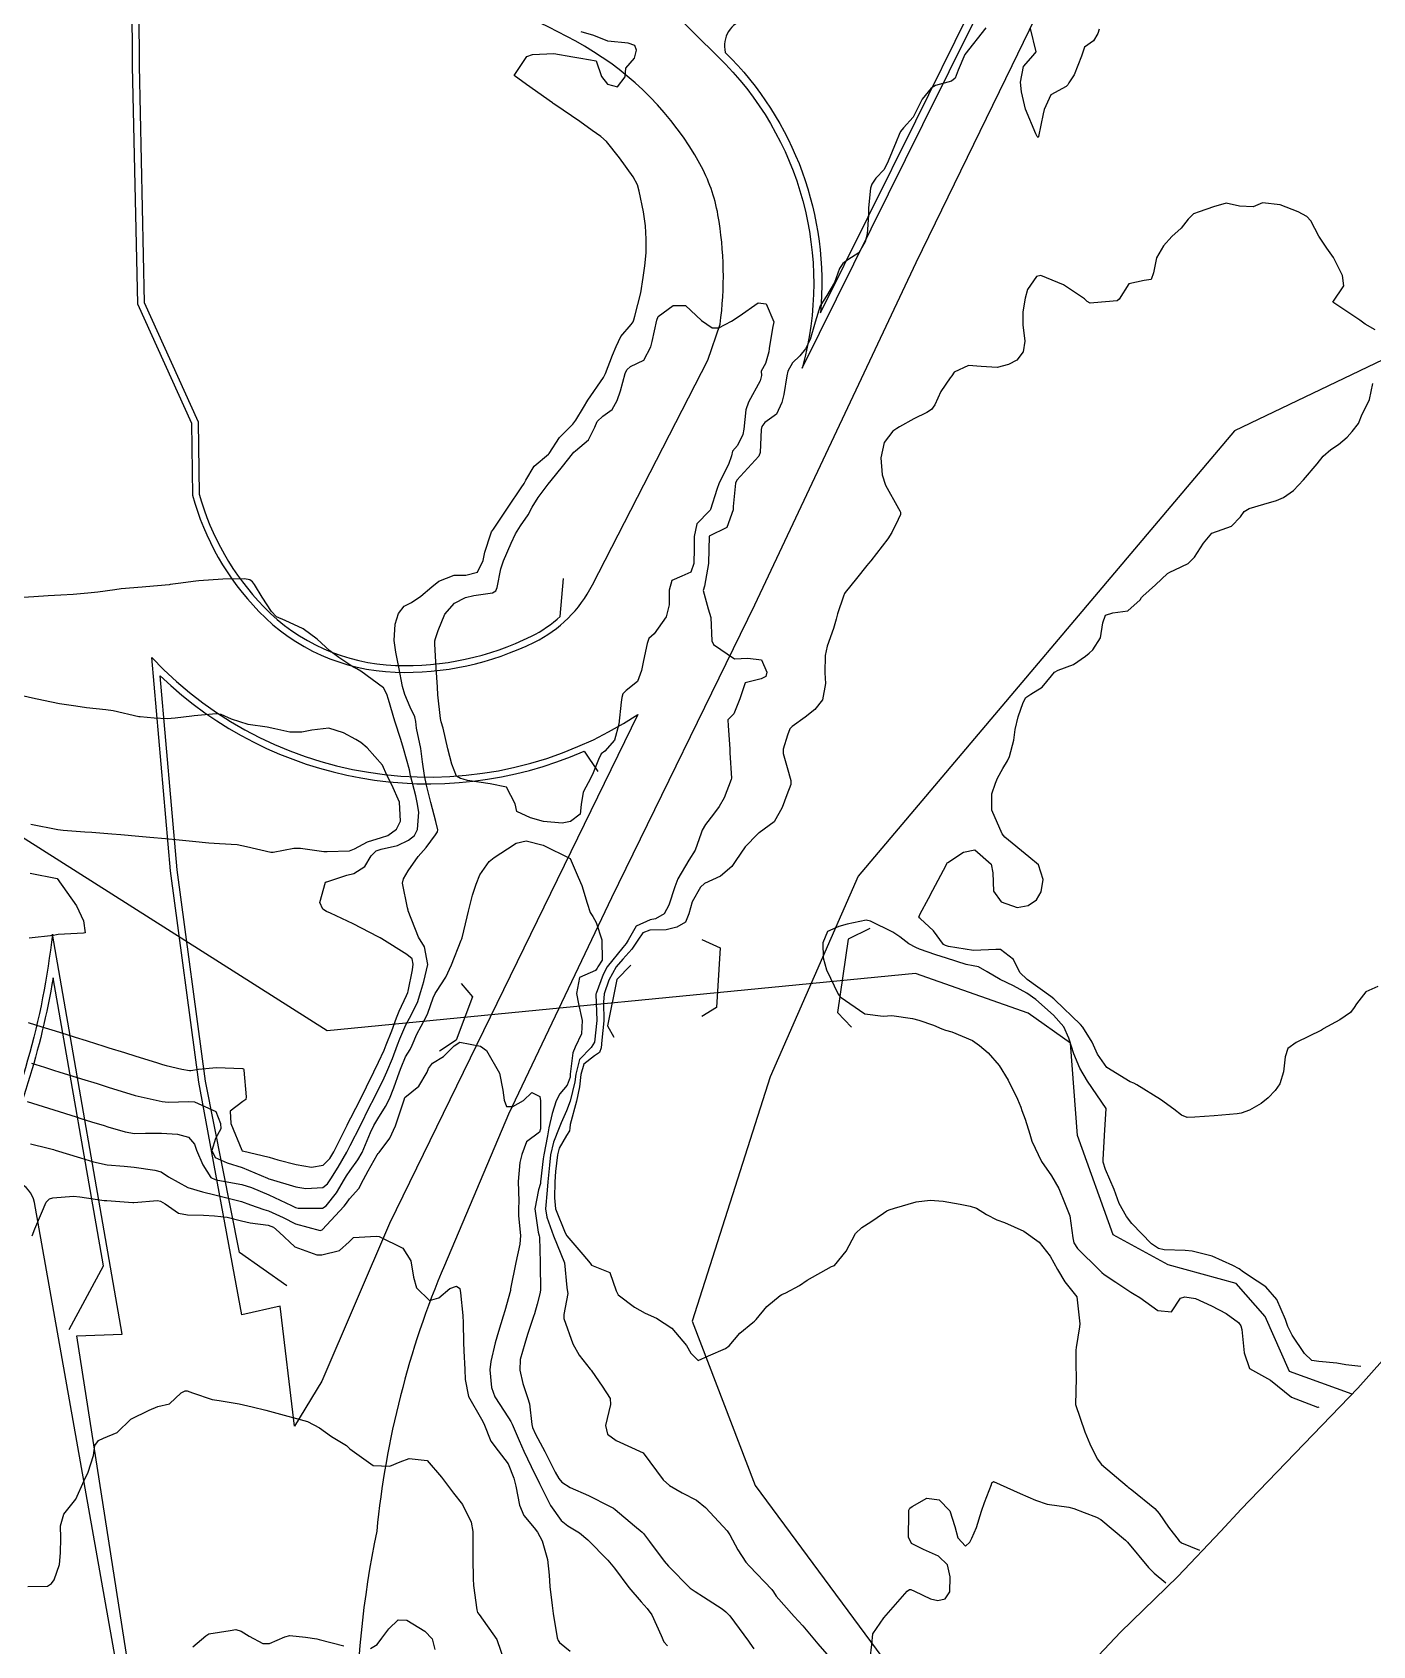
# Model space of a CAD drawing. Header units: metres. Extents: x 318500 to 325275, y 7408834 to 7428799.
# Drawn here: x 320584.5 to 320683.9, y 7414382.8 to 7414502.5 of the extents above; entities that cross this region are included whole.
import ezdxf

# ---------------------------------------------------------------- set-up
doc = ezdxf.new("R2010")
doc.units = ezdxf.units.M
doc.header["$MEASUREMENT"] = 0
for name, color, linetype in [('Area', 45, 'Continuous'), ('Canteiro', 45, 'Continuous'), ('Curvas de Nivel 1m', 11, 'Continuous'), ('Curvas de Nivel 5m', 15, 'Continuous'), ('Hidrografia', 140, 'Continuous'), ('Pontes_Viadutos_Tubos', 190, 'Continuous'), ('Vias Primárias', 230, 'Continuous'), ('Vias Secundárias', 230, 'Continuous')]:
    doc.layers.add(name, color=color, linetype=linetype)

msp = doc.modelspace()

# ---------------------------------------------------------------- linework, layer by layer
at = {"layer": 'Area'}
msp.add_lwpolyline([(320684.61, 7414403.99), (320682.79, 7414401.93), (320674.13, 7414392.96), (320672.62, 7414391.34), (320669.45, 7414387.97), (320665.2, 7414383.84), (320663.56, 7414382.12)], dxfattribs=at)
at = {"layer": 'Canteiro'}
for points in [[(320642.95, 7414481.68), (320650.01, 7414495.92), (320653.91, 7414503.78, 0.478578), (320652.4, 7414507.07), (320637.4, 7414503.48, 0.413642), (320635.89, 7414501.01, -0.224757), (320642.95, 7414481.68, 1.407616)], [(320590.76, 7414381.42), (320584.67, 7414415.72, 0.587022), (320581.5, 7414416.82, -0.25296), (320547.54, 7414395.68, 0.822652), (320546.06, 7414390.74), (320574.26, 7414374.45, -0.123377), (320593.14, 7414356.34, 0.045584), (320594.18, 7414355.1, 1.138892), (320595.04, 7414355.6), (320590.76, 7414381.42)]]:
    msp.add_lwpolyline(points, format="xyb", dxfattribs=at)
at = {"layer": 'Curvas de Nivel 1m', "flags": 128}
for points, elevation in [([(320584.46, 7414426.05), (320585.42, 7414425.74), (320586.17, 7414425.5), (320586.49, 7414425.4), (320588.16, 7414424.89), (320589.32, 7414424.53), (320590.15, 7414424.27), (320592.14, 7414423.65), (320594.13, 7414423.19), (320594.59, 7414423.16), (320596.13, 7414423.2), (320596.54, 7414423.18), (320598.12, 7414422.45), (320598.46, 7414421.57), (320598.5, 7414421.17), (320598.1, 7414420.46), (320597.82, 7414419.57), (320598.08, 7414419.05), (320598.97, 7414418.66), (320600.07, 7414418.3), (320601.94, 7414417.52), (320602.06, 7414417.47), (320602.14, 7414417.44), (320604.05, 7414416.86), (320604.79, 7414416.74), (320606.05, 7414416.82), (320606.41, 7414417.1), (320606.64, 7414417.46), (320607.18, 7414418.34), (320607.84, 7414419.44), (320608.09, 7414419.94), (320608.84, 7414421.43), (320609.52, 7414422.81), (320609.83, 7414423.41), (320609.93, 7414423.62), (320610.15, 7414424.04), (320610.61, 7414424.95), (320610.81, 7414425.4), (320611.21, 7414426.38), (320611.59, 7414427.4), (320611.76, 7414427.84), (320612.21, 7414428.88), (320612.48, 7414429.39), (320613.07, 7414430.55), (320613.33, 7414431.37), (320613.54, 7414432.09), (320613.84, 7414433.37), (320613.6, 7414434.68), (320613.14, 7414435.38), (320612.38, 7414437.34), (320612.37, 7414437.39), (320612.33, 7414437.57), (320611.96, 7414439.39), (320612.04, 7414439.72), (320612.37, 7414440.31), (320613.13, 7414441.38), (320613.72, 7414442.04), (320614.4, 7414442.98), (320614.55, 7414443.21), (320614.59, 7414443.36), (320614.42, 7414443.96), (320614.07, 7414445.37), (320613.75, 7414446.67), (320613.6, 7414447.37), (320613.45, 7414448.4), (320613.32, 7414449.38), (320613.01, 7414450.89), (320612.94, 7414451.38), (320612.87, 7414451.73), (320612.53, 7414452.45), (320612.14, 7414453.39), (320611.97, 7414453.98), (320611.69, 7414455.4), (320611.46, 7414456.52), (320611.35, 7414457.4), (320611.42, 7414458.59), (320611.66, 7414459.4), (320612.09, 7414459.93), (320612.63, 7414460.22), (320613.33, 7414460.69), (320614.13, 7414461.37), (320614.66, 7414461.78), (320615.78, 7414462.23), (320616.66, 7414462.23), (320617.53, 7414462.46), (320617.95, 7414463.32), (320618.06, 7414463.94), (320618.5, 7414465.31), (320618.57, 7414465.45), (320618.71, 7414465.65), (320619.79, 7414467.29), (320620.75, 7414468.7), (320620.99, 7414469.04), (320621.11, 7414469.28), (320621.73, 7414470.32), (320622.78, 7414471.2), (320622.84, 7414471.26), (320623.59, 7414472.45), (320624.38, 7414473.24), (320624.6, 7414473.44), (320624.82, 7414473.74), (320625.37, 7414474.68), (320625.71, 7414475.22), (320626.86, 7414476.89), (320626.97, 7414477.09), (320627.01, 7414477.2), (320627.52, 7414478.55), (320627.8, 7414479.19), (320628.16, 7414479.93), (320628.91, 7414480.83), (320629.06, 7414481.03), (320629.11, 7414481.18), (320629.18, 7414481.44), (320629.63, 7414483.17), (320629.81, 7414484.31), (320629.92, 7414485.17), (320630.02, 7414486.13), (320630.02, 7414487.16), (320629.98, 7414488.14), (320629.83, 7414489.17), (320629.5, 7414490.72), (320629.38, 7414491.18), (320629.06, 7414491.77), (320628.04, 7414493.19), (320627.09, 7414494.39), (320626.66, 7414494.77), (320626.02, 7414495.22), (320625.11, 7414495.89), (320623.26, 7414497.13), (320623.13, 7414497.22), (320623.08, 7414497.26), (320621.15, 7414498.62), (320620.25, 7414499.29), (320621.17, 7414500.69), (320621.59, 7414500.86), (320623.18, 7414500.93), (320624.6, 7414500.67), (320625.17, 7414500.59), (320626.33, 7414500.37), (320626.72, 7414499.21), (320627.15, 7414498.65), (320627.89, 7414498.46), (320628.46, 7414499.19), (320628.52, 7414499.83), (320629.17, 7414500.57), (320629.32, 7414501.18), (320629.19, 7414501.52), (320628.69, 7414501.69), (320627.19, 7414501.85), (320626.14, 7414502.27), (320625.2, 7414502.53)], 723), ([(320655.21, 7414502.83), (320653.66, 7414500.85), (320653.17, 7414499.68), (320652.94, 7414499.09), (320652.66, 7414498.86), (320651.47, 7414498.56), (320651.15, 7414498.36), (320650.5, 7414497.53), (320650.17, 7414496.89), (320649.81, 7414496.21), (320649.11, 7414495.42), (320648.88, 7414495.13), (320648.78, 7414494.91), (320648.55, 7414494.38), (320647.98, 7414492.93), (320647.68, 7414492.33), (320647.06, 7414491.69), (320646.76, 7414491.24), (320646.67, 7414490.94), (320646.51, 7414489.47), (320646.51, 7414488.95), (320646.42, 7414487.53), (320646.27, 7414486.95), (320645.8, 7414486.14), (320644.98, 7414485.63), (320644.6, 7414485.34), (320644.35, 7414484.97), (320643.98, 7414483.94), (320643.41, 7414482.98), (320642.93, 7414482.21), (320642.55, 7414481), (320642.19, 7414479.71), (320641.83, 7414479.01), (320641.41, 7414478.49), (320640.87, 7414477.99), (320640.52, 7414477.37), (320640.45, 7414477.02), (320640.24, 7414475.63), (320640.09, 7414475.03), (320639.69, 7414474.17), (320638.82, 7414473.55), (320638.6, 7414473.25), (320638.56, 7414473.04), (320638.49, 7414471.34), (320638.37, 7414471.05), (320636.76, 7414469.29), (320636.66, 7414469.07), (320636.48, 7414467.32), (320636.47, 7414467.07), (320636.01, 7414465.78), (320634.7, 7414465.12), (320634.65, 7414463.13), (320634.65, 7414463.1), (320634.35, 7414461.41), (320634.25, 7414461.1), (320634.63, 7414459.75), (320634.83, 7414459.1), (320634.89, 7414457.37), (320635.01, 7414457.09), (320636.58, 7414456.03), (320637.56, 7414456.08), (320638.58, 7414455.96), (320638.98, 7414455.03), (320638.89, 7414454.71), (320638.56, 7414454.54), (320637.37, 7414454.25), (320636.97, 7414453.06), (320636.53, 7414451.94), (320636.09, 7414451.51), (320636.11, 7414451.07), (320636.22, 7414449.35), (320636.23, 7414449.07), (320636.35, 7414447.18), (320636.34, 7414447.07), (320635.8, 7414445.73), (320635.45, 7414445.08), (320635.01, 7414444.5), (320634.42, 7414443.74), (320634.18, 7414443.33), (320634.1, 7414443.09), (320633.65, 7414441.84), (320633.19, 7414441.11), (320632.37, 7414439.72), (320632.14, 7414439.12), (320631.71, 7414437.76), (320631.35, 7414437.13), (320630.71, 7414436.76), (320630.32, 7414436.68), (320629.28, 7414436.2), (320628.7, 7414435.17), (320628.55, 7414434.91), (320628.29, 7414434.61), (320627.14, 7414433.19), (320626.83, 7414432.63), (320626.31, 7414431.2), (320626.3, 7414431.15), (320626.37, 7414429.2), (320626.2, 7414427.6), (320625.95, 7414427.2), (320625.09, 7414426.31), (320624.8, 7414425.22), (320624.73, 7414424.65), (320624.38, 7414423.23), (320624.13, 7414422.5), (320623.73, 7414421.63), (320623.57, 7414421.24), (320623.16, 7414420.18), (320622.94, 7414419.24), (320622.85, 7414418.47), (320622.74, 7414417.24), (320622.68, 7414416.62), (320622.57, 7414415.24), (320622.66, 7414414.61), (320623.16, 7414413.24), (320623.98, 7414411.23), (320624.14, 7414409.41), (320624.18, 7414409.23), (320624.23, 7414408.95), (320623.93, 7414407.4), (320623.91, 7414407.25), (320623.91, 7414407.23), (320623.93, 7414407.11), (320624.58, 7414405.22), (320625.05, 7414404.38), (320625.88, 7414403.35), (320625.95, 7414403.27), (320626, 7414403.2), (320626.76, 7414402.08), (320627.36, 7414401.18), (320627.39, 7414400.73), (320627.01, 7414399.18), (320627.15, 7414398.52), (320627.81, 7414398.05), (320629.8, 7414397.15), (320631.29, 7414395.13), (320631.76, 7414394.71), (320632.69, 7414394.17), (320633.75, 7414393.63), (320634.43, 7414393.08), (320635.73, 7414391.67), (320636.02, 7414391.36), (320636.22, 7414391.06), (320636.81, 7414389.94), (320637.41, 7414389.04), (320637.69, 7414388.74), (320639.35, 7414387.01), (320639.47, 7414386.83), (320639.66, 7414386.52), (320641.01, 7414385), (320641.63, 7414384.32), (320642.76, 7414382.97), (320643.6, 7414382.02)], 723), ([(320663.6, 7414502.72), (320663.52, 7414502.4), (320663.2, 7414501.87), (320662.53, 7414501.39), (320662.29, 7414500.73), (320661.76, 7414499.33), (320661.37, 7414498.75), (320661.29, 7414498.61), (320661.16, 7414498.47), (320660.04, 7414497.87), (320659.54, 7414496.77), (320659.46, 7414496.44), (320659.12, 7414494.78), (320659.1, 7414494.7), (320659.01, 7414494.78), (320658.92, 7414494.97), (320658.16, 7414496.79), (320657.86, 7414498.09), (320657.79, 7414498.79), (320658.01, 7414499.95), (320658.72, 7414500.78), (320658.93, 7414501.04), (320658.51, 7414502.79)], 723), ([(320684.07, 7414480.44), (320683.33, 7414480.86), (320682.93, 7414481.15), (320680.94, 7414482.48), (320681.74, 7414483.69), (320681.65, 7414484.47), (320680.99, 7414485.8), (320680.5, 7414486.49), (320679.89, 7414487.37), (320679.31, 7414488.51), (320679.02, 7414488.84), (320678.36, 7414489.19), (320677.04, 7414489.71), (320675.73, 7414489.86), (320675.03, 7414489.54), (320674.02, 7414489.59), (320673.04, 7414489.82), (320672.09, 7414489.55), (320671.03, 7414489.19), (320670.61, 7414489.04), (320670.22, 7414488.63), (320669.68, 7414487.97), (320669.01, 7414487.35), (320668.39, 7414486.65), (320667.87, 7414485.78), (320667.63, 7414484.66), (320667.47, 7414484.16), (320666.96, 7414484.1), (320665.81, 7414483.84), (320665.1, 7414482.7), (320664.94, 7414482.57), (320663.22, 7414482.43), (320662.94, 7414482.41), (320662.73, 7414482.52), (320662.52, 7414482.73), (320660.96, 7414483.76), (320659.29, 7414484.45), (320658.96, 7414484.38), (320658.31, 7414483.43), (320658.12, 7414482.79), (320657.96, 7414481.76), (320657.96, 7414480.79), (320658.09, 7414479.6), (320657.97, 7414478.79), (320657.5, 7414478.18), (320656.88, 7414477.85), (320656.05, 7414477.64), (320654.87, 7414477.7), (320653.92, 7414477.79), (320652.87, 7414477.28), (320652.69, 7414477.03), (320652.56, 7414476.86), (320651.87, 7414475.85), (320651.44, 7414474.87), (320651.18, 7414474.53), (320650.83, 7414474.31), (320649.88, 7414473.84), (320648.81, 7414473.24), (320648.61, 7414473.12), (320648.31, 7414472.92), (320647.66, 7414472.07), (320647.43, 7414470.93), (320647.52, 7414469.68), (320647.76, 7414468.92), (320648.73, 7414467.17), (320648.83, 7414467.01), (320648.88, 7414466.91), (320648.89, 7414466.74), (320648.72, 7414466.36), (320648.23, 7414465.39), (320647.94, 7414464.92), (320646.68, 7414463.31), (320646.52, 7414463.1), (320646.39, 7414462.94), (320645.63, 7414461.99), (320644.77, 7414460.96), (320644.73, 7414460.88), (320644.65, 7414460.67), (320644.21, 7414459.38), (320644.12, 7414458.97), (320643.91, 7414458.27), (320643.44, 7414456.98), (320643.29, 7414456.27), (320643.28, 7414454.98), (320643.33, 7414454.2), (320643.09, 7414452.98), (320642.53, 7414452.28), (320641.81, 7414451.71), (320640.84, 7414451.01), (320640.69, 7414450.83), (320640.51, 7414450.38), (320640.19, 7414449.32), (320640.18, 7414449.01), (320640.47, 7414447.97), (320640.76, 7414447.01), (320640.75, 7414446.71), (320640.45, 7414445.95), (320640.11, 7414445.01), (320639.51, 7414443.94), (320638.41, 7414443.12), (320638.36, 7414443.09), (320638.3, 7414443.04), (320637.36, 7414442.09), (320636.68, 7414441.07), (320636.38, 7414440.62), (320635.53, 7414439.92), (320634.36, 7414439.36), (320634.05, 7414439.09), (320633.44, 7414438), (320633.19, 7414437.11), (320632.93, 7414436.5), (320632.31, 7414436.12), (320631.5, 7414435.94), (320630.31, 7414435.9), (320629.77, 7414435.7), (320629.41, 7414435.16), (320628.97, 7414434.49), (320628.29, 7414433.76), (320627.8, 7414433.18), (320627.25, 7414432.2), (320626.91, 7414431.19), (320626.87, 7414430.56), (320626.89, 7414429.19), (320626.75, 7414427.74), (320626.69, 7414427.19), (320626.56, 7414426.83), (320626.19, 7414426.59), (320625.41, 7414425.98), (320625.19, 7414425.21), (320625.09, 7414424.28), (320624.85, 7414423.22), (320624.4, 7414421.5), (320624.36, 7414421.23), (320624.33, 7414421.02), (320624.11, 7414420.69), (320623.58, 7414419.75), (320623.45, 7414419.24), (320623.3, 7414418), (320623.26, 7414417.24), (320623.22, 7414416.06), (320623.3, 7414415.24), (320624.01, 7414413.46), (320624.15, 7414413.23), (320625.34, 7414411.86), (320625.88, 7414411.2), (320625.92, 7414411.14), (320625.98, 7414411.07), (320627.33, 7414410.53), (320627.81, 7414409.17), (320627.96, 7414408.85), (320629.16, 7414407.94), (320629.94, 7414407.51), (320630.79, 7414407.14), (320631.92, 7414406.39), (320633.02, 7414405.1), (320633.34, 7414404.54), (320633.89, 7414404), (320634.65, 7414404.33), (320635.9, 7414404.89), (320636.17, 7414405.07), (320636.96, 7414406.01), (320637.93, 7414406.8), (320638.06, 7414406.91), (320638.17, 7414407.04), (320638.97, 7414407.99), (320639.96, 7414408.82), (320640.08, 7414408.89), (320640.37, 7414409.01), (320641.4, 7414409.56), (320641.97, 7414409.94), (320643.76, 7414410.96), (320643.92, 7414411.02), (320643.98, 7414411.05), (320644.86, 7414412.09), (320645.29, 7414412.94), (320645.55, 7414413.4), (320646.02, 7414413.86), (320646.69, 7414414.27), (320647.63, 7414414.91), (320647.86, 7414415.09), (320648.04, 7414415.17), (320648.43, 7414415.29), (320650.05, 7414415.77), (320651.07, 7414415.89), (320652.05, 7414415.81), (320653.3, 7414415.58), (320654.05, 7414415.45), (320654.52, 7414415.3), (320655.25, 7414414.81), (320656.03, 7414414.43), (320656.6, 7414414.22), (320658.02, 7414413.58), (320659.16, 7414412.76), (320659.99, 7414411.73), (320660.52, 7414410.74), (320661.06, 7414409.82), (320661.96, 7414408.72), (320662.18, 7414406.72), (320662.16, 7414406.48), (320661.9, 7414404.95), (320661.87, 7414404.75), (320661.87, 7414404.72), (320661.87, 7414404.69), (320661.89, 7414403.65), (320661.91, 7414402.75), (320661.91, 7414402.72), (320661.91, 7414402.69), (320661.85, 7414400.72), (320662.54, 7414398.71), (320662.92, 7414397.81), (320663.47, 7414396.69), (320663.79, 7414396.29), (320665.69, 7414394.67), (320665.77, 7414394.6), (320666.04, 7414394.39), (320667.75, 7414393.01), (320668.07, 7414392.64), (320668.74, 7414391.64), (320669.54, 7414390.61), (320669.72, 7414390.48), (320671.04, 7414389.93)], 722), ([(320684.27, 7414431.72), (320683.38, 7414431.33), (320682.68, 7414430.45), (320682.53, 7414430.17), (320682.24, 7414429.81), (320681.45, 7414429.25), (320680.22, 7414428.58), (320680.17, 7414428.54), (320680.09, 7414428.48), (320678.21, 7414427.58), (320677.6, 7414427.12), (320677.41, 7414426.52), (320677.29, 7414425.41), (320677.01, 7414424.52), (320676.67, 7414424.01), (320676.15, 7414423.48), (320675.63, 7414423.06), (320674.76, 7414422.55), (320674.14, 7414422.33), (320673.85, 7414422.28), (320672.14, 7414422.13), (320670.71, 7414422.03), (320670.13, 7414422.02), (320669.71, 7414422.19), (320669.15, 7414422.62), (320668.15, 7414423.36), (320666.4, 7414424.44), (320666.17, 7414424.56), (320665.91, 7414424.67), (320664.19, 7414425.72), (320663.5, 7414426.7), (320663.09, 7414427.59), (320662.41, 7414428.72), (320662.22, 7414428.92), (320660.33, 7414430.75), (320660.25, 7414430.82), (320660.02, 7414430.99), (320658.27, 7414432.24), (320657.72, 7414432.78), (320657.25, 7414433.74), (320656.3, 7414434.47), (320655.96, 7414434.47), (320654.3, 7414434.4), (320652.45, 7414434.7), (320652.3, 7414434.74), (320652.22, 7414434.77), (320652.08, 7414434.85), (320651.32, 7414435.87), (320650.33, 7414436.78), (320650.27, 7414436.82), (320650.24, 7414436.88), (320650.33, 7414437.12), (320650.97, 7414438.25), (320651.28, 7414438.87), (320652.26, 7414440.73), (320652.32, 7414440.85), (320652.34, 7414440.89), (320652.38, 7414440.92), (320653.55, 7414441.69), (320654.4, 7414441.86), (320655.61, 7414440.81), (320655.74, 7414440.17), (320655.77, 7414438.81), (320656.35, 7414438.01), (320657.53, 7414437.59), (320658.34, 7414437.73), (320658.96, 7414438.15), (320659.32, 7414438.76), (320659.46, 7414439.67), (320659.12, 7414440.76), (320658.39, 7414441.35), (320656.62, 7414442.8), (320656.41, 7414443.06), (320655.65, 7414444.81), (320655.65, 7414446.01), (320655.92, 7414446.81), (320656.08, 7414447.19), (320656.48, 7414447.9), (320656.82, 7414448.46), (320656.96, 7414448.79), (320657.29, 7414450.01), (320657.39, 7414450.79), (320657.6, 7414451.72), (320657.97, 7414452.79), (320658.17, 7414453.16), (320658.55, 7414453.41), (320659.39, 7414453.94), (320660.08, 7414454.76), (320660.29, 7414455.04), (320660.58, 7414455.18), (320661.7, 7414455.62), (320662.59, 7414456.24), (320662.86, 7414456.46), (320663.13, 7414456.71), (320663.71, 7414457.6), (320663.88, 7414458.71), (320664.07, 7414459.26), (320664.63, 7414459.43), (320665.73, 7414459.58), (320666.65, 7414460.4), (320666.75, 7414460.57), (320666.85, 7414460.67), (320667.79, 7414461.52), (320668.68, 7414462.35), (320668.84, 7414462.47), (320669.22, 7414462.63), (320670.2, 7414463.11), (320670.69, 7414463.56), (320671.34, 7414464.61), (320671.97, 7414465.35), (320672.72, 7414465.62), (320673.43, 7414465.87), (320674.08, 7414466.57), (320674.35, 7414466.95), (320674.74, 7414467.17), (320675.81, 7414467.49), (320676.75, 7414467.78), (320677.29, 7414468), (320678.01, 7414468.52), (320678.77, 7414469.3), (320679.78, 7414470.49), (320680.22, 7414471.06), (320680.8, 7414471.55), (320681.35, 7414471.92), (320681.99, 7414472.47), (320682.38, 7414472.9), (320682.83, 7414473.49), (320683.12, 7414474.17), (320683.25, 7414474.45), (320683.66, 7414475.26), (320683.91, 7414476.44)], 722), ([(320584.21, 7414429.06), (320585.21, 7414428.75), (320586.2, 7414428.44), (320588.02, 7414427.88), (320588.19, 7414427.83), (320588.57, 7414427.7), (320589.81, 7414427.31), (320590.19, 7414427.19), (320591.35, 7414426.83), (320592.18, 7414426.57), (320593.72, 7414426.09), (320594.17, 7414425.95), (320594.43, 7414425.88), (320595.59, 7414425.61), (320596.17, 7414425.5), (320596.27, 7414425.5), (320596.83, 7414425.59), (320598.17, 7414425.71), (320600.09, 7414425.64), (320600.17, 7414425.62), (320600.2, 7414425.58), (320600.2, 7414425.55), (320600.2, 7414425.52), (320600.36, 7414423.55), (320600.34, 7414423.35), (320600.13, 7414423.19), (320599.19, 7414422.49), (320599.23, 7414421.56), (320600.04, 7414419.6), (320600.07, 7414419.55), (320600.09, 7414419.54), (320600.11, 7414419.53), (320602.08, 7414419.06), (320602.72, 7414418.87), (320604.08, 7414418.52), (320605.22, 7414418.34), (320606.07, 7414418.47), (320606.57, 7414418.97), (320606.86, 7414419.46), (320607.61, 7414420.95), (320607.86, 7414421.44), (320607.94, 7414421.62), (320608.12, 7414422), (320608.86, 7414423.43), (320609.29, 7414424.28), (320609.84, 7414425.41), (320610.18, 7414426.12), (320610.59, 7414427.01), (320610.75, 7414427.4), (320611.16, 7414428.45), (320611.51, 7414429.4), (320611.71, 7414429.91), (320612.25, 7414431.07), (320612.35, 7414431.29), (320612.38, 7414431.39), (320612.69, 7414432.97), (320612.76, 7414433.38), (320612.68, 7414433.78), (320612.29, 7414434.11), (320610.44, 7414435.27), (320610.3, 7414435.34), (320610.15, 7414435.41), (320608.31, 7414436.38), (320606.63, 7414437.16), (320606.33, 7414437.29), (320606.05, 7414437.47), (320605.84, 7414437.97), (320606.26, 7414439.47), (320606.32, 7414439.5), (320606.35, 7414439.5), (320607.83, 7414439.98), (320608.36, 7414440.12), (320609.17, 7414440.62), (320609.63, 7414441.42), (320610.01, 7414441.79), (320610.39, 7414441.91), (320611.6, 7414442.19), (320612.4, 7414442.58), (320612.84, 7414442.94), (320613.07, 7414443.38), (320613.16, 7414444.65), (320613.06, 7414445.38), (320612.94, 7414445.88), (320612.56, 7414447.39), (320612.47, 7414447.79), (320612.04, 7414449.39), (320611.83, 7414450.06), (320611.39, 7414451.4), (320610.93, 7414453.01), (320610.8, 7414453.41), (320610.55, 7414453.87), (320608.88, 7414455.12), (320608.57, 7414455.29), (320608.29, 7414455.44), (320607.24, 7414456.13), (320606.58, 7414456.63), (320605.63, 7414457.48), (320604.6, 7414458.26), (320603.25, 7414458.87), (320602.61, 7414459.14), (320602.26, 7414459.53), (320601.56, 7414460.61), (320600.98, 7414461.55), (320600.85, 7414461.74), (320600.65, 7414461.9), (320600.25, 7414461.96), (320598.65, 7414461.93), (320596.87, 7414461.82), (320596.65, 7414461.8), (320595.32, 7414461.62), (320594.74, 7414461.54), (320594.65, 7414461.53), (320592.92, 7414461.37), (320592.65, 7414461.35), (320591.11, 7414461.21), (320590.64, 7414461.15), (320589.36, 7414460.98), (320588.64, 7414460.91), (320587.55, 7414460.81), (320586.64, 7414460.76), (320585.68, 7414460.7), (320584.63, 7414460.63), (320583.84, 7414460.57)], 722), ([(320584.41, 7414443.76), (320586.4, 7414443.38), (320586.8, 7414443.33), (320588.4, 7414443.21), (320588.93, 7414443.17), (320590.4, 7414443.05), (320591.07, 7414443), (320592.4, 7414442.88), (320593.23, 7414442.81), (320594.4, 7414442.7), (320595.41, 7414442.6), (320596.39, 7414442.5), (320597.59, 7414442.39), (320598.39, 7414442.34), (320599.7, 7414442.25), (320600.39, 7414442.12), (320602.21, 7414441.7), (320602.38, 7414441.7), (320603.91, 7414441.98), (320604.39, 7414441.98), (320606.12, 7414441.74), (320606.38, 7414441.73), (320608.03, 7414441.8), (320608.39, 7414441.93), (320609.36, 7414442.46), (320610.4, 7414442.79), (320610.87, 7414442.94), (320611.51, 7414443.4), (320611.82, 7414443.99), (320611.74, 7414445.4), (320611.18, 7414446.68), (320610.81, 7414447.41), (320610.47, 7414448.14), (320609.35, 7414449.43), (320608.88, 7414449.82), (320608.5, 7414450.05), (320607.58, 7414450.54), (320606.5, 7414450.89), (320605.25, 7414450.74), (320604.5, 7414450.58), (320603.6, 7414450.6), (320602.5, 7414450.85), (320601.93, 7414450.96), (320600.51, 7414451.17), (320599.29, 7414451.56), (320598.51, 7414451.89), (320598.15, 7414451.94), (320596.51, 7414451.8), (320596.34, 7414451.78), (320595.1, 7414451.62), (320594.51, 7414451.59), (320593.54, 7414451.64), (320592.51, 7414451.73), (320592.42, 7414451.74), (320590.52, 7414452.17), (320589.96, 7414452.25), (320588.52, 7414452.4), (320587.73, 7414452.51), (320586.52, 7414452.7), (320585.35, 7414452.93), (320584.53, 7414453.11), (320582.83, 7414453.5)], 721), ([(320584.13, 7414423.2), (320584.92, 7414422.95), (320586.12, 7414422.58), (320587.77, 7414422.06), (320588.11, 7414421.94), (320588.91, 7414421.7), (320589.84, 7414421.41), (320590.11, 7414421.33), (320591.39, 7414420.94), (320592.1, 7414420.83), (320592.9, 7414420.84), (320594.1, 7414420.86), (320595.28, 7414420.79), (320596.1, 7414420.56), (320596.54, 7414420.04), (320596.68, 7414419.59), (320597.15, 7414418.51), (320597.76, 7414417.57), (320598.06, 7414417.42), (320598.26, 7414417.37), (320600.05, 7414417.05), (320600.76, 7414416.82), (320602.04, 7414416.27), (320603.73, 7414415.49), (320603.93, 7414415.39), (320604.03, 7414415.34), (320604.22, 7414415.3), (320606.03, 7414415.3), (320606.31, 7414415.47), (320607.07, 7414416.43), (320607.66, 7414417.45), (320607.8, 7414417.7), (320608.07, 7414418.09), (320608.65, 7414418.87), (320608.96, 7414419.43), (320609.6, 7414420.91), (320609.84, 7414421.41), (320610.13, 7414421.91), (320610.7, 7414422.83), (320610.99, 7414423.4), (320611.33, 7414424.22), (320611.74, 7414425.39), (320611.85, 7414425.72), (320612.19, 7414426.51), (320612.52, 7414427.06), (320612.68, 7414427.38), (320613.03, 7414428.2), (320613.67, 7414429.37), (320613.84, 7414429.75), (320614.24, 7414430.89), (320614.39, 7414431.22), (320614.48, 7414431.36), (320615.18, 7414432.43), (320615.6, 7414433.34), (320616.3, 7414435.16), (320616.36, 7414435.27), (320616.38, 7414435.33), (320616.76, 7414436.89), (320616.86, 7414437.32), (320617.16, 7414438.51), (320617.42, 7414439.32), (320617.69, 7414440), (320618.38, 7414441.01), (320618.75, 7414441.3), (320619.75, 7414441.93), (320620.4, 7414442.36), (320621.14, 7414442.53), (320622.39, 7414442.2), (320624.38, 7414441.23), (320624.99, 7414439.85), (320625.26, 7414439.22), (320625.65, 7414437.9), (320625.88, 7414437.21), (320626.06, 7414436.93), (320626.32, 7414436.48), (320626.74, 7414435.19), (320626.77, 7414433.68), (320626.45, 7414433.2), (320626.39, 7414433.09), (320626.28, 7414432.92), (320625.08, 7414432.4), (320624.85, 7414431.22), (320625.01, 7414430.44), (320625.27, 7414429.21), (320625.22, 7414428.22), (320624.75, 7414427.22), (320624.6, 7414426.82), (320624.4, 7414425.23), (320624.38, 7414425.01), (320624.16, 7414424.42), (320623.62, 7414423.76), (320623.36, 7414423.24), (320623.06, 7414422.31), (320622.82, 7414421.24), (320622.7, 7414420.66), (320622.43, 7414419.25), (320622.39, 7414418.94), (320622.19, 7414417.25), (320622.18, 7414417.13), (320622.05, 7414416.66), (320621.78, 7414415.25), (320622.01, 7414413.52), (320622.1, 7414413.25), (320622.12, 7414413.13), (320622.17, 7414411.25), (320622.17, 7414411.06), (320622.19, 7414409.25), (320622.17, 7414409.03), (320621.94, 7414408.17), (320621.74, 7414407.45), (320621.68, 7414407.25), (320621.24, 7414405.93), (320621.02, 7414405.26), (320620.69, 7414404.07), (320620.67, 7414403.27), (320620.89, 7414402.29), (320621.24, 7414401.26), (320621.37, 7414400.78), (320621.55, 7414399.25), (320621.6, 7414399.03), (320621.81, 7414398.54), (320622.51, 7414397.24), (320623.29, 7414395.72), (320623.56, 7414395.23), (320623.77, 7414394.97), (320624.4, 7414394.58), (320625.75, 7414393.97), (320627.3, 7414393.18), (320627.6, 7414393.03), (320627.74, 7414392.93), (320629.16, 7414391.72), (320629.72, 7414391.27), (320629.79, 7414391.21), (320629.84, 7414391.15), (320630.27, 7414390.58), (320631.37, 7414389.12), (320631.68, 7414388.73), (320633.29, 7414387.1), (320633.51, 7414386.95), (320633.66, 7414386.86), (320634.27, 7414386.47), (320635.65, 7414385.58), (320635.94, 7414385.36), (320636.22, 7414385.06), (320637.61, 7414383.17), (320637.71, 7414383.04), (320638.02, 7414382.62)], 724), ([(320584.36, 7414440.13), (320586.35, 7414439.73), (320587.8, 7414437.72), (320588.31, 7414436.59), (320588.43, 7414435.71), (320588.3, 7414435.69), (320586.44, 7414435.58), (320586.3, 7414435.56), (320586.09, 7414435.52), (320584.29, 7414435.31)], 722), ([(320683, 7414403.55), (320681.89, 7414403.66), (320681.23, 7414403.79), (320679.89, 7414403.91), (320679.39, 7414403.98), (320678.83, 7414404.5), (320677.92, 7414405.88), (320677.61, 7414406.51), (320677.42, 7414407.03), (320676.79, 7414408.52), (320675.97, 7414409.46), (320675.32, 7414409.88), (320674.32, 7414410.55), (320673.98, 7414410.79), (320673.52, 7414411.04), (320672, 7414411.74), (320670.5, 7414412.1), (320670, 7414412.14), (320668.44, 7414412.2), (320668, 7414412.3), (320667.5, 7414412.65), (320666.03, 7414414.15), (320665.63, 7414414.67), (320665.1, 7414415.63), (320664.72, 7414416.68), (320664.08, 7414418.15), (320663.92, 7414418.69), (320663.9, 7414418.88), (320664.01, 7414420.69), (320664.14, 7414422.69), (320662.75, 7414424.71), (320662.18, 7414425.68), (320661.73, 7414426.73), (320661.36, 7414427.89), (320660.98, 7414428.74), (320660.23, 7414429.61), (320658.92, 7414430.76), (320658.26, 7414431.24), (320657.27, 7414431.78), (320656.27, 7414432.26), (320655.32, 7414432.81), (320654.66, 7414433.2), (320654.28, 7414433.26), (320653.75, 7414433.37), (320652.29, 7414433.84), (320651.5, 7414434.07), (320650.3, 7414434.5), (320650.02, 7414434.61), (320649.5, 7414434.89), (320648.83, 7414435.42), (320648.31, 7414435.76), (320646.67, 7414436.58), (320646.33, 7414436.64), (320644.92, 7414436.35), (320644.32, 7414436.19), (320643.47, 7414435.81), (320643.13, 7414434.98), (320643.16, 7414433.85), (320643.4, 7414432.97), (320644.25, 7414431.16), (320644.42, 7414430.96), (320646.23, 7414429.7), (320647.6, 7414429.54), (320648.23, 7414429.59), (320649.76, 7414429.36), (320650.23, 7414429.24), (320651.32, 7414428.86), (320651.94, 7414428.58), (320652.22, 7414428.49), (320652.7, 7414428.36), (320654.21, 7414427.72), (320654.74, 7414427.36), (320655.37, 7414426.81), (320656.19, 7414425.88), (320656.86, 7414424.79), (320657.56, 7414423.37), (320657.8, 7414422.78), (320657.89, 7414422.53), (320658.13, 7414421.89), (320658.46, 7414420.77), (320658.62, 7414420.25), (320659.34, 7414418.76), (320660.07, 7414417.68), (320660.61, 7414416.74), (320661.04, 7414415.72), (320661.43, 7414414.73), (320661.66, 7414413.08), (320661.73, 7414412.72), (320662, 7414412.3), (320663.63, 7414410.7), (320663.81, 7414410.52), (320663.98, 7414410.38), (320664.85, 7414409.8), (320665.96, 7414409.06), (320666.21, 7414408.92), (320666.62, 7414408.66), (320667.95, 7414407.7), (320668.97, 7414407.6), (320669.65, 7414408.61), (320669.96, 7414408.72), (320670.76, 7414408.6), (320671.95, 7414408.04), (320673.04, 7414407.48), (320673.93, 7414406.8), (320674.11, 7414406.56), (320674.18, 7414406.3), (320674.37, 7414404.55), (320674.75, 7414403.41), (320675.88, 7414402.77), (320676.31, 7414402.53), (320677.86, 7414401.28), (320679.8, 7414400.53), (320679.85, 7414400.53), (320679.92, 7414400.55)], 721), ([(320584.5, 7414413.25), (320584.69, 7414413.75), (320585.2, 7414414.92), (320585.54, 7414415.74), (320585.79, 7414415.98), (320586.03, 7414416.06), (320587.58, 7414416.17), (320588.04, 7414416.13), (320589.85, 7414415.87), (320590.03, 7414415.85), (320591.97, 7414415.71), (320592.03, 7414415.71), (320593.79, 7414415.87), (320594.03, 7414415.82), (320594.37, 7414415.62), (320595.35, 7414414.93), (320596.02, 7414414.8), (320597.21, 7414414.77), (320598.02, 7414414.73), (320598.96, 7414414.62), (320600.02, 7414414.34), (320600.67, 7414414.19), (320602.01, 7414414.02), (320602.39, 7414413.89), (320602.81, 7414413.51), (320603.99, 7414412.41), (320605.62, 7414411.84), (320605.99, 7414411.82), (320607.29, 7414412.15), (320608, 7414412.8), (320608.32, 7414413.12), (320610.01, 7414413.21), (320610.22, 7414413.2), (320611.99, 7414412.33), (320612.57, 7414411.38), (320612.77, 7414410.18), (320613.01, 7414409.37), (320613.95, 7414408.43), (320614.65, 7414408.65), (320615.46, 7414409.34), (320615.96, 7414409.51), (320616.22, 7414409.33), (320616.26, 7414409.02), (320616.44, 7414407.32), (320616.46, 7414406.79), (320616.49, 7414405.32), (320616.5, 7414404.72), (320616.57, 7414403.32), (320616.6, 7414402.59), (320616.85, 7414401.32), (320617.82, 7414399.64), (320617.99, 7414399.31), (320618.5, 7414398), (320619.06, 7414397.29), (320619.79, 7414396.33), (320620.21, 7414395.27), (320620.37, 7414394.66), (320620.64, 7414393.27), (320620.96, 7414392.49), (320621.72, 7414391.58), (320621.98, 7414391.25), (320622.32, 7414390.63), (320622.72, 7414389.24), (320622.84, 7414388.08), (320622.89, 7414387.24), (320623.05, 7414385.83), (320623.13, 7414385.24), (320623.42, 7414383.42), (320623.49, 7414383.23), (320623.61, 7414383.08), (320624.38, 7414382.44)], 726), ([(320584.18, 7414387.23), (320585.65, 7414387.26), (320585.93, 7414387.45), (320586.13, 7414387.73), (320586.54, 7414388.86), (320586.61, 7414389.72), (320586.62, 7414390.81), (320586.61, 7414391.72), (320586.85, 7414392.59), (320587.74, 7414393.71), (320588.37, 7414395.09), (320588.65, 7414395.7), (320589.04, 7414396.95), (320589.16, 7414397.69), (320589.43, 7414398.05), (320589.8, 7414398.23), (320590.81, 7414398.66), (320591.82, 7414399.65), (320593.17, 7414400.3), (320593.83, 7414400.57), (320594.69, 7414400.77), (320595.55, 7414401.6), (320595.85, 7414401.74), (320596, 7414401.75), (320596.4, 7414401.59), (320597.84, 7414401.1), (320598.37, 7414401.03), (320599.84, 7414400.79), (320600.82, 7414400.55), (320601.83, 7414400.32), (320603.45, 7414399.87), (320603.82, 7414399.77), (320604.92, 7414399.48), (320605.81, 7414399.01), (320606.69, 7414398.35), (320607.8, 7414397.68), (320607.93, 7414397.57), (320608.05, 7414397.44), (320609.78, 7414396.2), (320611.02, 7414396.16), (320611.79, 7414396.47), (320612.45, 7414396.72), (320613.79, 7414396.58), (320614.86, 7414395.34), (320615.75, 7414394.16), (320616.4, 7414393.32), (320617.04, 7414392), (320617.17, 7414391.32), (320617.17, 7414389.84), (320617.18, 7414389.32), (320617.19, 7414387.79), (320617.22, 7414387.31), (320617.46, 7414385.5), (320617.52, 7414385.31), (320617.64, 7414385.15), (320618.95, 7414383.29), (320619.58, 7414381.5)], 727), ([(320646.64, 7414381.88), (320646.76, 7414382.92), (320646.83, 7414383.71), (320647.64, 7414384.91), (320649.37, 7414386.88), (320649.55, 7414387), (320649.66, 7414387.02), (320649.93, 7414386.88), (320651.1, 7414386.31), (320651.65, 7414386.2), (320652.19, 7414386.31), (320652.53, 7414386.84), (320652.56, 7414387.95), (320652.37, 7414388.84), (320651.7, 7414389.48), (320650.59, 7414389.98), (320649.71, 7414390.41), (320649.48, 7414390.88), (320649.5, 7414392.64), (320649.5, 7414392.88), (320649.58, 7414393.05), (320649.74, 7414393.17), (320650.84, 7414393.78), (320651.75, 7414393.65), (320652.55, 7414392.84), (320652.9, 7414391.67), (320653.14, 7414390.84), (320653.71, 7414390.22), (320654.02, 7414390.52), (320654.16, 7414390.82), (320654.52, 7414391.61), (320654.89, 7414392.81), (320655.1, 7414393.46), (320655.62, 7414394.8), (320655.66, 7414394.91), (320655.77, 7414395.01), (320656.27, 7414394.79), (320657.76, 7414394.14), (320658.88, 7414393.63), (320659.75, 7414393.33), (320661.36, 7414393.11), (320661.74, 7414393.01), (320662.49, 7414392.71), (320663.42, 7414392.38), (320663.74, 7414392.2), (320665.56, 7414390.67), (320665.72, 7414390.51), (320667.27, 7414388.65), (320667.68, 7414388.21), (320668.56, 7414387.51)], 723), ([(320596.42, 7414382.76), (320597.39, 7414383.57), (320597.61, 7414383.71), (320599.19, 7414383.98), (320599.61, 7414384.03), (320600, 7414383.93), (320600.59, 7414383.54), (320601.6, 7414383.01), (320602.1, 7414383.01), (320603.24, 7414383.5), (320603.61, 7414383.59), (320604.76, 7414383.48), (320605.61, 7414383.34), (320605.77, 7414383.3), (320607.6, 7414382.83)], 728), ([(320609.6, 7414382.64), (320610.07, 7414382.94), (320610.44, 7414383.4), (320610.94, 7414384.08), (320611.63, 7414384.76), (320612.28, 7414384.73), (320613.62, 7414383.93), (320614.17, 7414383.35), (320614.37, 7414382.57)], 728)]:
    msp.add_lwpolyline(points, dxfattribs=dict(at, elevation=elevation))
at = {"layer": 'Curvas de Nivel 1m', "elevation": 724, "flags": 128}
msp.add_lwpolyline([(320638.93, 7414482.36), (320639.49, 7414481.03), (320639.4, 7414480.55), (320639.15, 7414479.04), (320639.12, 7414478.81), (320638.87, 7414477.93), (320638.55, 7414477.36), (320638.57, 7414477.04), (320638.47, 7414476.66), (320637.61, 7414475.06), (320637.41, 7414474.49), (320637.27, 7414473.06), (320637.2, 7414472.66), (320636.79, 7414471.85), (320636.43, 7414471.43), (320636.35, 7414471.08), (320636.14, 7414470.44), (320635.45, 7414469.09), (320635.26, 7414468.59), (320634.8, 7414467.1), (320634.78, 7414467.05), (320634.73, 7414467.01), (320633.78, 7414466.04), (320633.59, 7414465.11), (320633.59, 7414464.21), (320633.56, 7414463.11), (320633.34, 7414462.45), (320632.67, 7414462.16), (320631.94, 7414461.85), (320631.73, 7414461.13), (320631.73, 7414460.04), (320631.52, 7414459.14), (320630.61, 7414457.89), (320630.23, 7414457.53), (320630.09, 7414457.16), (320629.84, 7414455.9), (320629.68, 7414455.16), (320629.38, 7414454.34), (320628.55, 7414453.67), (320628.29, 7414453.43), (320628.22, 7414453.17), (320628.17, 7414452.81), (320628, 7414451.18), (320627.68, 7414450), (320626.95, 7414449.19), (320626.69, 7414448.99), (320626.48, 7414448.56), (320626.1, 7414447.57), (320625.93, 7414447.21), (320625.36, 7414446.13), (320625.21, 7414445.22), (320625.13, 7414444.52), (320624.42, 7414443.97), (320623.81, 7414443.84), (320622.42, 7414443.97), (320621.44, 7414444.25), (320620.43, 7414444.72), (320620.32, 7414445.28), (320619.68, 7414446.52), (320618.45, 7414446.76), (320616.77, 7414447.01), (320616.46, 7414447.1), (320616.27, 7414447.15), (320615.97, 7414447.34), (320615.61, 7414448.21), (320615.33, 7414449.35), (320614.97, 7414450.9), (320614.83, 7414451.36), (320614.77, 7414451.61), (320614.59, 7414453.36), (320614.55, 7414453.94), (320614.46, 7414455.36), (320614.35, 7414457.12), (320614.36, 7414457.36), (320614.4, 7414457.55), (320614.6, 7414458.14), (320615.11, 7414459.35), (320615.82, 7414460.16), (320616.64, 7414460.58), (320617.24, 7414460.72), (320618.64, 7414460.93), (320618.89, 7414461.07), (320618.98, 7414461.31), (320619.26, 7414462.71), (320619.45, 7414463.3), (320620.02, 7414464.61), (320620.33, 7414465.29), (320620.71, 7414465.9), (320621.27, 7414466.72), (320621.58, 7414467.27), (320622.01, 7414467.99), (320622.76, 7414468.98), (320622.98, 7414469.26), (320623.82, 7414470.29), (320624.57, 7414471.23), (320624.66, 7414471.35), (320624.78, 7414471.45), (320625.74, 7414472.27), (320626.21, 7414473.21), (320626.4, 7414473.62), (320626.82, 7414474.03), (320627.51, 7414474.51), (320627.88, 7414475.19), (320628.13, 7414475.91), (320628.48, 7414477.18), (320628.59, 7414477.46), (320628.87, 7414477.71), (320629.85, 7414478.19), (320630.37, 7414479.16), (320630.48, 7414479.57), (320630.82, 7414481.15), (320630.92, 7414481.43), (320632.03, 7414482.24), (320632.93, 7414482.24), (320634.12, 7414481.11), (320634.91, 7414480.58), (320635.41, 7414480.59), (320636.35, 7414481.08), (320636.92, 7414481.44), (320638.32, 7414482.43)], close=True, dxfattribs=at)
at = {"layer": 'Curvas de Nivel 5m', "elevation": 725, "flags": 128}
msp.add_lwpolyline([(320584.39, 7414420.05), (320585.68, 7414419.74), (320586.09, 7414419.64), (320586.21, 7414419.6), (320588.08, 7414419.03), (320589.04, 7414418.73), (320590.07, 7414418.51), (320591.33, 7414418.41), (320592.07, 7414418.32), (320593.6, 7414418.1), (320594.07, 7414417.98), (320594.62, 7414417.62), (320596.05, 7414416.82), (320597.12, 7414416.51), (320598.04, 7414416.28), (320599.73, 7414415.85), (320600.03, 7414415.78), (320600.7, 7414415.54), (320601.69, 7414415.19), (320602.03, 7414415.08), (320603.11, 7414414.59), (320604.02, 7414414.13), (320605.85, 7414413.63), (320606.01, 7414413.69), (320607.64, 7414415.45), (320607.8, 7414415.67), (320608.04, 7414415.98), (320608.72, 7414416.76), (320609.08, 7414417.42), (320609.42, 7414418.07), (320610.09, 7414419.25), (320610.15, 7414419.35), (320610.22, 7414419.41), (320611.03, 7414420.47), (320611.43, 7414421.4), (320611.61, 7414421.91), (320612.1, 7414423.39), (320612.11, 7414423.42), (320612.14, 7414423.49), (320613.18, 7414424.35), (320613.78, 7414425.37), (320613.9, 7414425.64), (320614.18, 7414426.04), (320614.99, 7414426.55), (320615.78, 7414427.34), (320616.2, 7414427.61), (320617.75, 7414427.31), (320618.2, 7414426.99), (320619.14, 7414425.3), (320619.41, 7414424.03), (320619.49, 7414423.29), (320619.68, 7414422.83), (320620.14, 7414422.83), (320620.93, 7414423.27), (320621.54, 7414423.87), (320622.14, 7414423.56), (320622.18, 7414423.25), (320622.18, 7414423.21), (320622.2, 7414421.25), (320622.19, 7414421.18), (320622.12, 7414420.92), (320621.16, 7414420.2), (320620.81, 7414419.27), (320620.67, 7414418.68), (320620.54, 7414417.27), (320620.59, 7414415.81), (320620.57, 7414415.27), (320620.57, 7414414.73), (320620.7, 7414413.27), (320620.65, 7414412.62), (320620.37, 7414411.27), (320619.98, 7414409.3), (320619.98, 7414409.28), (320619.98, 7414409.26), (320619.96, 7414409.19), (320619.54, 7414407.68), (320619.42, 7414407.29), (320619.07, 7414406.14), (320618.83, 7414405.3), (320618.5, 7414403.92), (320618.43, 7414403.3), (320618.55, 7414401.99), (320618.8, 7414401.3), (320619.83, 7414399.73), (320620, 7414399.46), (320620.09, 7414399.28), (320620.61, 7414398.07), (320620.96, 7414397.26), (320621.77, 7414395.56), (320621.94, 7414395.25), (320622.13, 7414394.88), (320622.94, 7414393.24), (320623.73, 7414392.12), (320624.22, 7414391.72), (320625.09, 7414391.21), (320625.71, 7414390.7), (320627.18, 7414389.18), (320627.68, 7414388.58), (320628.75, 7414387.16), (320629.65, 7414386.09), (320630.11, 7414385.6), (320630.44, 7414385.14), (320631.15, 7414383.6), (320631.34, 7414383.12), (320631.61, 7414382.83)], dxfattribs=at)
at = {"layer": 'Hidrografia'}
msp.add_lwpolyline([(320682.38, 7414401.5), (320677.72, 7414403.17), (320675.92, 7414407.25), (320673.77, 7414409.7), (320668.73, 7414411.08), (320664.64, 7414413.31), (320662, 7414420.68), (320661.48, 7414427.53), (320658.34, 7414429.76), (320650, 7414432.69), (320606.38, 7414428.44), (320568, 7414452.79), (320545.64, 7414470.5), (320504.13, 7414475.63), (320452.47, 7414500.39)], dxfattribs=at)
at = {"layer": 'Pontes_Viadutos_Tubos'}
for points in [[(320592.49, 7414700.35), (320592.54, 7414679.24), (320592.37, 7414658.12), (320592.09, 7414634.11), (320592.03, 7414613.62), (320592.09, 7414591.6), (320591.41, 7414568.27), (320592.03, 7414543.01), (320592.32, 7414519.85), (320592.43, 7414500), (320592.8, 7414482.46), (320596.82, 7414473.61), (320596.88, 7414468.25, 0.124469), (320601.67, 7414459.89, 0.19403), (320611.44, 7414455.54, 0.124356), (320621.52, 7414457.71, 0.071365), (320623.66, 7414459.18), (320623.89, 7414462, 0.071365)], [(320603.39, 7414409.53), (320599.88, 7414412.01), (320597.35, 7414424.72), (320595.25, 7414440.37), (320593.99, 7414454.78, 0.304244), (320625.43, 7414449.19), (320626.45, 7414447.67, 0.350603)], [(320587.24, 7414406.28), (320587.24, 7414406.29), (320589.79, 7414411.02), (320586.05, 7414432.37, -0.069247), (320581.27, 7414417.12, -0.262942), (320547.76, 7414396.46, -0.043783), (320536.96, 7414397.34), (320535.45, 7414396.21, 0.000034)]]:
    msp.add_lwpolyline(points, format="xyb", dxfattribs=at)
for points in [[(320634.15, 7414435.21), (320635.52, 7414434.59), (320635.25, 7414430.17), (320634.15, 7414429.51)], [(320646.6, 7414436.02), (320645, 7414435.24), (320644.22, 7414429.79), (320645.25, 7414428.71)], [(320628.88, 7414433.31), (320627.86, 7414432.25), (320627.15, 7414428.8), (320627.64, 7414427.96)], [(320616.3, 7414431.94), (320617.14, 7414430.97), (320615.94, 7414427.74), (320614.7, 7414426.94)]]:
    msp.add_lwpolyline(points, dxfattribs=at)
at = {"layer": 'Vias Primárias'}
for points in [[(320591.99, 7414700.36), (320592.04, 7414679.24), (320591.87, 7414658.12), (320591.59, 7414634.11), (320591.53, 7414613.62), (320591.59, 7414591.6), (320590.91, 7414568.27), (320591.53, 7414543), (320591.82, 7414519.85), (320591.93, 7414499.99), (320592.31, 7414482.35), (320596.32, 7414473.5), (320596.38, 7414468.18, 0.125306), (320601.31, 7414459.54, 0.19403), (320611.42, 7414455.04, 0.124356), (320621.74, 7414457.27, 0.160894), (320626.04, 7414461.51), (320634.59, 7414478.19), (320635.51, 7414480.84, 0.077148), (320635.35, 7414488.96, 0.082959), (320634.01, 7414492.74, 0.136234), (320625.46, 7414501.46, 0.06841), (320614.4, 7414505.97, 0.053421), (320600.49, 7414507.99)], [(320698.31, 7414543.08), (320681.45, 7414526.84), (320662.68, 7414511.43), (320657.13, 7414500), (320650.01, 7414485.41), (320638.06, 7414460.02), (320627.45, 7414438.3), (320619.81, 7414422.25), (320615.07, 7414411.05, 0.075767), (320610.05, 7414391.33, 0.100718), (320609.97, 7414361.05), (320615.11, 7414332.39)]]:
    msp.add_lwpolyline(points, format="xyb", dxfattribs=at)
for points in [[(320641.58, 7414477.58), (320650.55, 7414495.65), (320654.45, 7414503.51), (320658.77, 7414512.15, -0.064246), (320652.33, 7414507.95, -0.059486), (320637.05, 7414504.47, -0.056688), (320630.29, 7414505.7), (320635.35, 7414500.7, -0.274506)], [(320602.9, 7414408.02), (320600.05, 7414407.39), (320596.86, 7414424.64), (320594.75, 7414440.31), (320593.38, 7414456.12, 0.364318), (320629.42, 7414451.91), (320611, 7414414.15), (320605.99, 7414402.46), (320603.96, 7414399.13)], [(320591.59, 7414381.56), (320587.82, 7414405.82), (320591.18, 7414405.95), (320586, 7414435.6, -0.083057), (320580.82, 7414417.35, -0.262822), (320547.74, 7414396.96, -0.124635), (320525.87, 7414401.82, 0.009247), (320545.65, 7414390), (320573.84, 7414373.72, -0.123478), (320592.43, 7414355.87, 0.042705), (320593.49, 7414354.59, -0.059004), (320597.53, 7414346.16, 0.013095), (320595.85, 7414355.89)]]:
    msp.add_lwpolyline(points, format="xyb", close=True, dxfattribs=at)
at = {"layer": 'Vias Secundárias'}
msp.add_lwpolyline([(320905, 7414582.74), (320888.63, 7414589.19), (320881.24, 7414589.73), (320856.15, 7414586.58), (320832.49, 7414580.24), (320789.76, 7414549.72), (320715.12, 7414490.06), (320689.86, 7414480.71), (320673.64, 7414472.93), (320645.75, 7414439.92), (320639.22, 7414425.04), (320633.43, 7414406.9), (320638.11, 7414394.73), (320654.36, 7414372.73)], dxfattribs=at)

doc.saveas('drawing.dxf')
